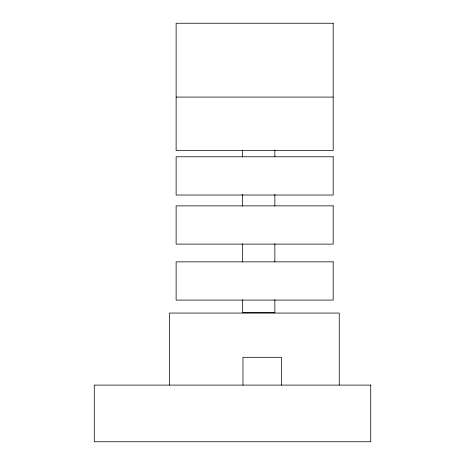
<?xml version="1.0" encoding="UTF-8"?>
<svg xmlns="http://www.w3.org/2000/svg" width="465" height="465" viewBox="0 0 465 465"><rect width="100%" height="100%" fill="white"/><g stroke="black" fill="none" stroke-linecap="round" stroke-linejoin="round"><path stroke-width="0.7" d="M176.125 97.086L333.184 97.086M339.252 385.101L339.252 313.061L169.539 313.061L169.539 385.101M281.435 385.101L281.435 357.306L242.98 357.306L242.98 385.101M274.862 150.108L274.862 156.641M274.862 194.382L274.862 206.001M274.862 243.741L274.862 261.888M274.862 299.634L274.862 312.701L242.428 312.701L242.428 299.634M242.428 150.108L242.428 156.92M242.428 194.382L242.428 206.187M242.428 243.741L242.428 261.981M333.184 23.25L176.125 23.25L176.125 150.602L333.184 150.602L333.184 23.25M333.184 156.781L176.125 156.781L176.125 195.027L333.184 195.027L333.184 156.781M333.184 205.873L176.125 205.873L176.125 244.113L333.184 244.113L333.184 205.873M333.184 261.853L176.125 261.853L176.125 300.099L333.184 300.099L333.184 261.853M370.727 385.101L94.273 385.101L94.273 441.75L370.727 441.75L370.727 385.101"/></g></svg>
